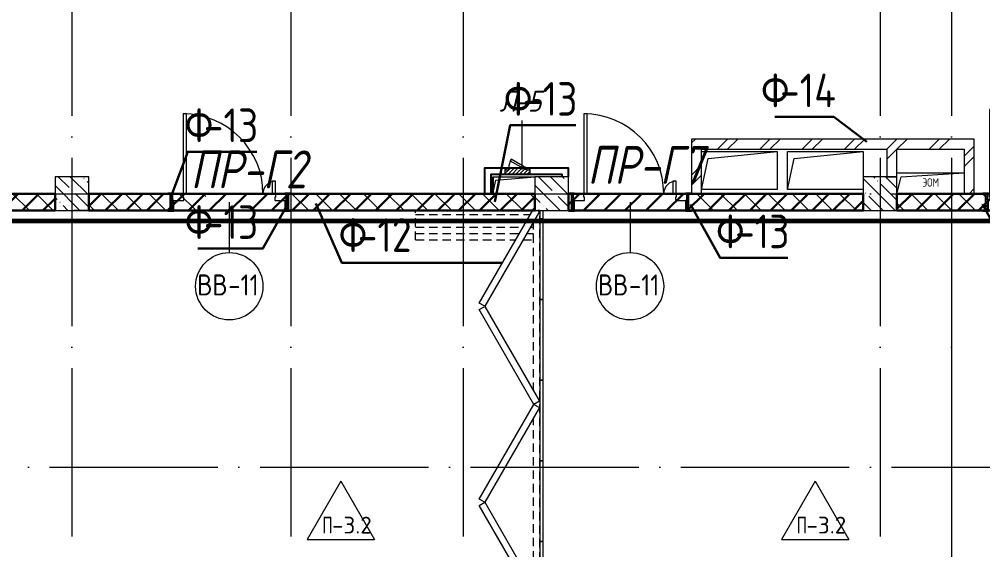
# Model space of a CAD drawing. Header units: millimetres. Extents: x -592259 to 288321, y -552984 to 293768.
# Drawn here: x 110378 to 121823, y -227013 to -220707 of the extents above; entities that cross this region are included whole.
import ezdxf

# ---------------------------------------------------------------- set-up
doc = ezdxf.new("R2010")
doc.units = ezdxf.units.MM
doc.linetypes.add('200_ШТРИХ__ш1_п0_6_', pattern=[160, 100, -60])
doc.linetypes.add('ADSK_Линия сетки', pattern=[2500, 2000, -250, 0, -250])
for name, color, linetype, lineweight in [('0.1) Блок 3 вып', 6, 'Continuous', 30), ('2)Фархверки', 40, 'Continuous', 30), ('2.2)Фарх остаток.', 1, 'Continuous', 30), ('2.3)Фарх 3 выполн.', 160, 'Continuous', 30), ('3.3) Перемычки 3 выполн', 5, 'Continuous', 30), ('4.2) Штук 4 вып', 6, 'Continuous', 60), ('A-DETL-GENF-OTLN', 250, 'Continuous', 5), ('A-DOOR-____-IDEN', 250, 'Continuous', 9), ('A-DOOR-____-MCUT', 250, 'Continuous', 5), ('A-DOOR-____-OTLN', 250, 'Continuous', 5), ('A-DOOR-FRAM-MCUT', 250, 'Continuous', 5), ('A-DOOR-FRAM-OTLN', 250, 'Continuous', 5), ('A-DOOR-GLAZ-MCUT', 250, 'Continuous', 5), ('A-FLOR-____-IDEN', 250, 'Continuous', 9), ('A-FLOR-____-OTLN', 250, 'Continuous', 9), ('A-GENM-____-MCUT', 250, 'Continuous', 25), ('A-GENM-____-OTLN', 250, 'Continuous', 9), ('A-GLAZ-____-OTLN', 250, 'Continuous', 5), ('A-WALL-____-MCUT', 250, 'Continuous', 13), ('A-WALL-____-PATT', 250, 'Continuous', 13), ('I-WALL-____-OTLN', 250, 'Continuous', 9), ('S-COLS-____-MCUT', 250, 'Continuous', 25), ('S-COLS-____-OTLN', 250, 'Continuous', 9), ('S-GRID-____-OTLN', 250, 'Continuous', 9)]:
    doc.layers.add(name, color=color, linetype=linetype, lineweight=lineweight)
doc.styles.add('GOST Common_1', font='', dxfattribs={"width": 0.9, "height": 250})
doc.styles.add('ISOCPEUR', font='isocpeur.ttf', dxfattribs={"width": 0.8, "height": 100})
doc.styles.add('ISOCPEUR_2', font='isocpeur.ttf', dxfattribs={"height": 160})
doc.styles.add('ISOCPEUR_I', font='isocpeui.ttf', dxfattribs={"width": 0.9, "height": 12.5})
doc.styles.add('ISOCPEUR_I_1', font='ГОСТ тип А.ttf', dxfattribs={"height": 2500})
doc.styles.get('GOST Common_1').set_extended_font_data('GOST Common')
pattern_1 = [(45, (28052.9, -258555.93), (-251.4472, 251.4472), []), (45, (28052.9, -258174.93), (-251.4472, 251.4472), [])]
pattern_2 = [(135, (28052.9, -258555.93), (-141.42136, -141.42136), [])]

# ---------------------------------------------------------------- blocks, each defined once
blk = doc.blocks.new('101_Трансформируемая перегородка - 101_Трансформируемая перегородка без двери-38025951-АР1_Маркировочный план 3 этажа секция 2_3')
at = {"layer": 'A-GENM-____-MCUT', "lineweight": 5}
for p, q in [((100, 0), (0, 0)), ((100, -40), (100, 0)), ((100, 0), (100, -40)), ((1058, 0), (100, 0)), ((2017, 0), (1058, 0)), ((1058, 0), (1058, -40)), ((1058, -40), (1058, 0)), ((2975, 0), (2017, 0)), ((2017, 0), (2017, -40)), ((2017, -40), (2017, 0)), ((3933, 0), (2975, 0)), ((2975, 0), (2975, -40)), ((2975, -40), (2975, 0)), ((4892, 0), (3933, 0)), ((3933, 0), (3933, -40)), ((3933, -40), (3933, 0)), ((5850, 0), (4892, 0)), ((4892, 0), (4892, -40)), ((4892, -40), (4892, 0)), ((6808, 0), (5850, 0)), ((5850, 0), (5850, -40)), ((5850, -40), (5850, 0)), ((7767, 0), (6808, 0)), ((6808, 0), (6808, -40)), ((6808, -40), (6808, 0)), ((8725, 0), (7767, 0)), ((7767, 0), (7767, -40)), ((7767, -40), (7767, 0)), ((8725, -40), (8725, 0)), ((8825, 0), (8725, 0)), ((8725, 0), (8725, -40)), ((8825, -40), (8825, 0)), ((0, -40), (100, -40)), ((100, -40), (1058, -40)), ((1058, -40), (2017, -40)), ((2017, -40), (2975, -40)), ((2975, -40), (3933, -40)), ((3933, -40), (4892, -40)), ((4892, -40), (5850, -40)), ((5850, -40), (6808, -40)), ((6808, -40), (7767, -40)), ((7767, -40), (8725, -40)), ((8725, -40), (8825, -40))]:
    blk.add_line(p, q, dxfattribs=at)
blk = doc.blocks.new('Дверь_СКБ_2Ст_Фрамуга2 - Н_ВВ-3_2500x2600h_Учебные помещения_Фрамуга слева-V1-АР1_Маркировочный план 3 этажа секция 2_3')
at = {"layer": 'A-DOOR-____-OTLN'}
h = blk.add_hatch(dxfattribs=at)
h.set_pattern_fill('FP_3', color=256, style=0, pattern_type=2)
h.set_pattern_definition([(135, (1051.41, 164.685), (-14.1421, -14.1421), []), (225, (1051.41, 164.685), (14.1421, -14.1421), [])])
h.paths.add_polyline_path([(1237.5, 100), (1237.5, -100), (1262.5, -100), (1262.5, 100)])
at = {"layer": 'A-DOOR-FRAM-OTLN'}
h = blk.add_hatch(dxfattribs=at)
h.set_pattern_fill('FP_4', color=256, style=0, pattern_type=2)
h.set_pattern_definition([(45, (-1071.384, 164.685), (-14.1421, 14.1421), []), (135, (-1071.384, 164.685), (-14.1421, -14.1421), [])])
h.paths.add_polyline_path([(-1237.5, -100), (-1212.5, -100), (-1212.5, 100), (-1237.5, 100)])
at = {"layer": 'A-DOOR-____-MCUT'}
for p, q in [((-1187.5, 1100), (-1187.5, 100)), ((-1137.5, 1100), (-1187.5, 1100)), ((-1137.5, 100), (-1137.5, 1100)), ((-1187.5, 100), (-1137.5, 100))]:
    blk.add_line(p, q, dxfattribs=at)
at = {"layer": 'A-DOOR-____-OTLN'}
for centre, radius, start, end in [((-1197.5, 100), 500, 360, 30), ((-177.5, 100), 520, 150, 180)]:
    blk.add_arc(centre, radius, start, end, dxfattribs=at)
at = {"layer": 'A-DOOR-FRAM-MCUT'}
for p, q in [((-1197.5, 108), (-1267.5, 108)), ((-1267.5, 108), (-1267.5, 100)), ((-1267.5, 100), (-1197.5, 100)), ((-1212.5, 100), (-1237.5, 100)), ((-1237.5, 100), (-1237.5, -100)), ((-1187.5, 100), (-1212.5, 100)), ((-1212.5, 100), (-1212.5, 20)), ((-1212.5, -100), (-1212.5, 100)), ((-1212.5, 20), (-1177.5, 20)), ((-1197.5, 20), (-1212.5, 20)), ((-1212.5, 20), (-1212.5, -100)), ((-1197.5, 100), (-1197.5, 108)), ((-1197.5, -100), (-1197.5, 20)), ((-1187.5, 60), (-1187.5, 100)), ((-1177.5, 60), (-1187.5, 60)), ((-1177.5, 20), (-1177.5, 60)), ((-187.5, 60), (-197.5, 60)), ((-197.5, 60), (-197.5, 20)), ((-197.5, 20), (-162.5, 20)), ((-187.5, 100), (-187.5, 60)), ((-162.5, 100), (-187.5, 100)), ((-177.5, 108), (-177.5, 100)), ((-107.5, 108), (-177.5, 108)), ((-177.5, 100), (-177.5, 20)), ((-177.5, 12), (-177.5, 20)), ((-107.5, 12), (-177.5, 12)), ((-62.5, 100), (-162.5, 100)), ((-162.5, 20), (-162.5, 100)), ((-162.5, 20), (-162.5, 100)), ((-62.5, 20), (-162.5, 20)), ((-117.5, 108), (-117.5, 100)), ((-47.5, 108), (-117.5, 108)), ((-117.5, 20), (-117.5, 12)), ((-117.5, 12), (-47.5, 12)), ((-107.5, 100), (-107.5, 108)), ((-107.5, 20), (-107.5, 12)), ((-62.5, 100), (-62.5, 20)), ((-47.5, 100), (-47.5, 108)), ((-47.5, 100), (-47.5, 20)), ((-47.5, 100), (1237.5, 100)), ((-47.5, 12), (-47.5, 20)), ((1237.5, 20), (-47.5, 20)), ((1292.5, 108), (1222.5, 108)), ((1222.5, 108), (1222.5, 100)), ((1222.5, 100), (1222.5, 20)), ((1222.5, 100), (1292.5, 100)), ((1237.5, 20), (1222.5, 20)), ((1222.5, 20), (1222.5, -100)), ((1237.5, 100), (1237.5, 20)), ((1262.5, 100), (1237.5, 100)), ((1237.5, 100), (1237.5, -100)), ((1237.5, -100), (1237.5, 20)), ((1262.5, -100), (1262.5, 100)), ((1292.5, 100), (1292.5, 108)), ((-1197.5, -100), (-1267.5, -100)), ((-1267.5, -100), (-1267.5, -108)), ((-1267.5, -108), (-1197.5, -108)), ((-1237.5, -100), (-1212.5, -100)), ((-1212.5, -100), (-1197.5, -100)), ((-1197.5, -108), (-1197.5, -100)), ((1222.5, -100), (1237.5, -100)), ((1292.5, -100), (1222.5, -100)), ((1222.5, -100), (1222.5, -108)), ((1222.5, -108), (1292.5, -108)), ((1237.5, -100), (1262.5, -100)), ((1292.5, -108), (1292.5, -100))]:
    blk.add_line(p, q, dxfattribs=at)
at = {"layer": 'A-DOOR-GLAZ-MCUT'}
for p, q in [((1222.5, 70), (-62.5, 70)), ((1222.5, 50), (-62.5, 50))]:
    blk.add_line(p, q, dxfattribs=at)
blk = doc.blocks.new('Дверь_СКБ_2Ст_Внутренняя1 - Н_ВВ-11_1400x2600h_Фрамуга сверху_ рейлинг_ ручка-42112425-АР1_Маркировочный план 3 этажа секция 2_3')
at = {"layer": 'A-DOOR-____-OTLN'}
h = blk.add_hatch(dxfattribs=at)
h.set_pattern_fill('FP_40', color=256, style=0, pattern_type=2)
h.set_pattern_definition([(135, (1601.41, 164.685), (-14.14214, -14.14214), []), (225, (1601.41, 164.685), (14.14214, -14.14214), [])])
h.paths.add_polyline_path([(687.5, -100), (712.5, -100), (712.5, 100), (687.5, 100), (687.5, -33.4)])
at = {"layer": 'A-DOOR-FRAM-OTLN'}
h = blk.add_hatch(dxfattribs=at)
h.set_pattern_fill('FP_41', color=256, style=0, pattern_type=2)
h.set_pattern_definition([(45, (-521.384, 164.685), (-14.1421, 14.1421), []), (135, (-521.384, 164.685), (-14.1421, -14.1421), [])])
h.paths.add_polyline_path([(-662.5, -100), (-662.5, 100), (-687.5, 100), (-687.5, -100)])
at = {"layer": 'A-DOOR-____-MCUT'}
for p, q in [((-537.5, 1050), (-537.5, 100)), ((-497.5, 1050), (-537.5, 1050)), ((-497.5, 100), (-497.5, 1050)), ((562.5, 250), (522.5, 250)), ((522.5, 250), (522.5, 100)), ((562.5, 100), (562.5, 250)), ((-537.5, 100), (-497.5, 100)), ((522.5, 100), (562.5, 100))]:
    blk.add_line(p, q, dxfattribs=at)
at = {"layer": 'A-DOOR-____-OTLN'}
for centre, radius, start, end in [((-537.5, 100), 950, 0, 90), ((562.5, 100), 150, 90, 180)]:
    blk.add_arc(centre, radius, start, end, dxfattribs=at)
at = {"layer": 'A-DOOR-FRAM-MCUT'}
for p, q in [((-647.5, 108), (-717.5, 108)), ((-717.5, 108), (-717.5, 100)), ((-717.5, 100), (-647.5, 100)), ((-662.5, 100), (-687.5, 100)), ((-687.5, 100), (-687.5, -100)), ((-537.5, 100), (-662.5, 100)), ((-662.5, 100), (-662.5, 20)), ((-662.5, -100), (-662.5, 100)), ((-647.5, 100), (-662.5, 100)), ((-662.5, 100), (-662.5, 99)), ((-662.5, 99), (-647.5, 99)), ((-662.5, 20), (-527.5, 20)), ((-647.5, 20), (-662.5, 20)), ((-662.5, 20), (-662.5, -100)), ((-647.5, 100), (-647.5, 108)), ((-647.5, 99), (-647.5, 100)), ((-647.5, -100), (-647.5, 20)), ((-537.5, 60), (-537.5, 100)), ((-527.5, 60), (-537.5, 60)), ((-527.5, 20), (-527.5, 60)), ((562.5, 60), (552.5, 60)), ((552.5, 60), (552.5, 20)), ((552.5, 20), (687.5, 20)), ((562.5, 100), (562.5, 60)), ((687.5, 100), (562.5, 100)), ((742.5, 108), (672.5, 108)), ((672.5, 108), (672.5, 100)), ((687.5, 100), (672.5, 100)), ((672.5, 100), (672.5, 99)), ((672.5, 100), (742.5, 100)), ((672.5, 99), (687.5, 99)), ((687.5, 20), (672.5, 20)), ((672.5, 20), (672.5, -100)), ((687.5, 20), (687.5, 100)), ((712.5, 100), (687.5, 100)), ((687.5, 100), (687.5, -100)), ((687.5, 99), (687.5, 100)), ((687.5, -100), (687.5, 20)), ((712.5, -100), (712.5, 100)), ((742.5, 100), (742.5, 108)), ((-647.5, -100), (-717.5, -100)), ((-717.5, -100), (-717.5, -108)), ((-717.5, -108), (-647.5, -108)), ((-687.5, -100), (-662.5, -100)), ((-662.5, -100), (-647.5, -100)), ((-647.5, -108), (-647.5, -100)), ((672.5, -100), (687.5, -100)), ((742.5, -100), (672.5, -100)), ((672.5, -100), (672.5, -108)), ((672.5, -108), (742.5, -108)), ((687.5, -100), (712.5, -100)), ((742.5, -108), (742.5, -100))]:
    blk.add_line(p, q, dxfattribs=at)
blk = doc.blocks.new('BSC_Колонна _Прямоугольная - 400x400-V137-АР1_Маркировочный план 3 этажа секция 2_3')
at = {"layer": 'S-COLS-____-OTLN', "lineweight": 5}
h = blk.add_hatch(dxfattribs=at)
h.set_pattern_fill('FP_113', color=256, style=0, pattern_type=2)
h.set_pattern_definition([(135, (-88650, -35775), (-142.5612, -142.5612), []), (135, (-88507.44, -35775), (-142.5612, -142.5612), [252.016, -50.403, 3.353, -47.05])])
h.paths.add_polyline_path([(-100, -200), (200, -200), (200, 200), (-200, 200), (-200, -200), (-140, -200)])
at = {"layer": 'S-COLS-____-MCUT', "lineweight": 5}
for p, q in [((200, 200), (-200, 200)), ((-200, 200), (-200, -200)), ((200, 8), (200, 200)), ((200, -200), (200, 0)), ((-200, -200), (200, -200))]:
    blk.add_line(p, q, dxfattribs=at)
blk = doc.blocks.new('BSC_Колонна _Прямоугольная - 400x400-V143-АР1_Маркировочный план 3 этажа секция 2_3')
at = {"layer": 'S-COLS-____-OTLN', "lineweight": 5}
h = blk.add_hatch(dxfattribs=at)
h.set_pattern_fill('FP_121', color=256, style=0, pattern_type=2)
h.set_pattern_definition([(135, (-82950, -35775), (-142.5612, -142.5612), []), (135, (-82807.44, -35775), (-142.5612, -142.5612), [252.016, -50.403, 3.353, -47.05])])
h.paths.add_polyline_path([(200, -200), (200, 200), (-200, 200), (-200, -200), (200, -200)])
at = {"layer": 'S-COLS-____-MCUT', "lineweight": 5}
for p, q in [((200, 200), (-200, 200)), ((-200, 200), (-200, -200)), ((200, -200), (200, 200)), ((-200, -200), (200, -200))]:
    blk.add_line(p, q, dxfattribs=at)
blk = doc.blocks.new('_Wn_-As_OpeningMEP_floor__Rectangular - _Wn_-As_OpeningMEP_floor__Rectangular-32466847-АР1_Маркировочный план 3 этажа секция 2_3')
at = {"layer": 'A-DETL-GENF-OTLN', "lineweight": 5}
for p, q in [((-212, 112), (250, 150)), ((-250, -50), (-212, 112))]:
    blk.add_line(p, q, dxfattribs=at)
blk = doc.blocks.new('_Wn_-As_OpeningMEP_floor__Rectangular - _Wn_-As_OpeningMEP_floor__Rectangular-32466824-АР1_Маркировочный план 3 этажа секция 2_3')
at = {"layer": 'A-DETL-GENF-OTLN', "lineweight": 5}
for p, q in [((-370, 195), (450, 275)), ((-450, -175), (-370, 195))]:
    blk.add_line(p, q, dxfattribs=at)
blk = doc.blocks.new('_Wn_-As_OpeningMEP_floor__Rectangular - _Wn_-As_OpeningMEP_floor__Rectangular-V144-АР1_Маркировочный план 3 этажа секция 2_3')
at = {"layer": 'A-DETL-GENF-OTLN', "lineweight": 5}
for p, q in [((-370, 195), (450, 275)), ((-450, -175), (-370, 195))]:
    blk.add_line(p, q, dxfattribs=at)
blk = doc.blocks.new('_Wn_-As_OpeningMEP_floor__Rectangular - _Wn_-As_OpeningMEP_floor__Rectangular-32476413-АР1_Маркировочный план 3 этажа секция 2_3')
at = {"layer": 'A-DETL-GENF-OTLN', "lineweight": 5}
for p, q in [((-400, -75), (-350, 125)), ((-350, 125), (400, 175))]:
    blk.add_line(p, q, dxfattribs=at)
blk = doc.blocks.new('DOR__перегородка__Прямоугольная - Вн_ДПГ_8950х3880h-39336509-АР1_Маркировочный план 3 этажа секция 2_3')
at = {"layer": 'A-DOOR-____-OTLN', "linetype": '200_ШТРИХ__ш1_п0_6_'}
for p, q in [((775, 1474), (1124, 1474)), ((775, 1474), (775, 285)), ((850, 1474), (850, 242)), ((925, 1474), (925, 199)), ((1000, 1474), (1000, 155)), ((1075, 1474), (1075, 112)), ((775, 199), (775, 75)), ((850, 156), (850, 75)), ((-7200, 75), (-7200, 0)), ((-7200, 75), (-5994, 75)), ((-7200, 0), (1124, 0)), ((-5844, 75), (-5823, 75)), ((-5673, 75), (-3667, 75)), ((-3517, 75), (-3496, 75)), ((-3346, 75), (-1341, 75)), ((-1191, 75), (-1170, 75)), ((-1020, 75), (990, 75)), ((925, 112), (925, 75))]:
    blk.add_line(p, q, dxfattribs=at)
at = {"layer": 'A-DOOR-FRAM-MCUT'}
for p, q in [((-8160, 69), (-7034, 719)), ((-7034, 719), (-6996, 654)), ((-6996, 654), (-6959, 719)), ((-6959, 719), (-5833, 69)), ((-5833, 69), (-4707, 719)), ((-4707, 719), (-4670, 654)), ((-4670, 654), (-4632, 719)), ((-4632, 719), (-3507, 69)), ((-3507, 69), (-2381, 719)), ((-2381, 719), (-2343, 654)), ((-2343, 654), (-2306, 719)), ((-2306, 719), (-1180, 69)), ((-1180, 69), (-54, 719)), ((-54, 719), (-17, 654)), ((-13, 654), (24, 719)), ((24, 719), (1150, 69)), ((-6996, 654), (-8122, 4)), ((-5871, 4), (-6996, 654)), ((-4670, 654), (-5796, 4)), ((-3544, 4), (-4670, 654)), ((-2343, 654), (-3469, 4)), ((-1218, 4), (-2343, 654)), ((-17, 654), (-1143, 4)), ((1112, 4), (-13, 654)), ((-8122, 4), (-8160, 69)), ((-5833, 69), (-5871, 4)), ((-5796, 4), (-5833, 69)), ((-3507, 69), (-3544, 4)), ((-3469, 4), (-3507, 69)), ((-1180, 69), (-1218, 4)), ((-1143, 4), (-1180, 69)), ((1124, 24), (1112, 4)), ((1150, 69), (1143, 57))]:
    blk.add_line(p, q, dxfattribs=at)
blk = doc.blocks.new('ASML_АР_Отделка Люка - ВО Отделка люков_Грунтовка 0_Шпатлевка 0_Окраска 0_0-42467640-АР1_Маркировочный план 3 этажа секция 2_3')
at = {"layer": 'A-GENM-____-MCUT', "lineweight": 5}
for p, q in [((-140, 3), (-150, 3)), ((-150, 3), (-150, 0)), ((65, 3), (-105, 3)), ((150, 3), (140, 3)), ((150, 0), (150, 3)), ((-150, 0), (-140, 0)), ((-105, 0), (70, 0)), ((103, 0), (105, 0)), ((140, 0), (150, 0))]:
    blk.add_line(p, q, dxfattribs=at)
blk = doc.blocks.new('AAR_СКБ_Марка_Перекрытия - Марка пола-17325028-АР1_Маркировочный план 3 этажа секция 2_3')
at = {"layer": 'A-FLOR-____-IDEN'}
for p, q in [((0, 6.93), (-4, 0)), ((0, 6.93), (4, 0)), ((-4, 0), (4, 0))]:
    blk.add_line(p, q, dxfattribs=at)
blk = doc.blocks.new('ADSK_Марка_Дверь - Типоразмер_ADSK_Марка-30565456-АР1_Маркировочный план 3 этажа секция 2_3')
at = {"layer": 'A-DOOR-____-IDEN'}
blk.add_circle((0, 0), 4, dxfattribs=at)

msp = doc.modelspace()

# ---------------------------------------------------------------- hatches: boundary and pattern name
at = {"layer": '0.1) Блок 3 вып'}
h = msp.add_hatch(dxfattribs=at)
h.set_pattern_fill('ANSI31', color=256, scale=55)
h.paths.add_polyline_path([(124952.9057, -222980.9286), (129212.9057, -222980.9286), (129212.9057, -222780.9286), (124952.9057, -222780.9286)])
h.paths.add_polyline_path([(120802.9057, -222780.9286), (124552.9057, -222780.9286), (124552.9057, -222980.9286), (120802.9057, -222980.9286)])
h.paths.add_polyline_path([(116902.9057, -222780.9286), (120402.9057, -222780.9286), (120402.9057, -222980.9286), (116902.9057, -222980.9286)])
h.paths.add_polyline_path([(111202.9057, -222780.9286), (116502.9057, -222780.9286), (116502.9057, -222980.9286), (111202.9057, -222980.9286)])
h.paths.add_polyline_path([(108352.9057, -222780.9286), (110802.9057, -222780.9286), (110802.9057, -222980.9286), (108352.9057, -222980.9286)])
h.paths.add_polyline_path([(103052.9057, -222780.9286), (107952.9057, -222780.9286), (107952.9057, -222980.9286), (103052.9057, -222980.9286)])
at = {"layer": 'A-DOOR-____-OTLN'}
h = msp.add_hatch(dxfattribs=at)
h.set_pattern_fill('FP_144', color=256, style=0, pattern_type=2)
h.set_pattern_definition([(45, (116297.48, -222525.93), (-22.6274, 22.6274), [])])
h.paths.add_polyline_path([(116147.4793, -222550.9286), (116447.4793, -222550.9286), (116447.4793, -222475.9286), (116437.4793, -222475.9286), (116437.4793, -222495.9286), (116402.4793, -222495.9286), (116402.4793, -222475.9286), (116392.4793, -222493.2491), (116362.4793, -222475.9286), (116192.4793, -222475.9286), (116192.4793, -222495.9286), (116157.4793, -222495.9286), (116157.4793, -222475.9286), (116147.4793, -222475.9286), (116147.4793, -222478.9286)])
at = {"layer": 'A-WALL-____-PATT', "lineweight": 15}
h = msp.add_hatch(dxfattribs=at)
h.set_pattern_fill('FP_2', color=256, style=0, pattern_type=2)
h.set_pattern_definition(pattern_1)
h.paths.add_polyline_path([(118392.9057, -222250.9056), (121602.9057, -222250.9056), (121602.9057, -222130.9056), (118362.9063, -222130.9056), (118362.9063, -222250.9056), (118385.6776, -222250.9056)])
h = msp.add_hatch(dxfattribs=at)
h.set_pattern_fill('FP_2', color=256, style=0, pattern_type=2)
h.set_pattern_definition(pattern_1)
h.paths.add_polyline_path([(121722.9057, -222780.9286), (121722.9057, -222130.9056), (121602.9057, -222130.9883), (121602.9057, -222780.9286)])
h = msp.add_hatch(dxfattribs=at)
h.set_pattern_fill('FP_2', color=256, style=0, pattern_type=2)
h.set_pattern_definition(pattern_1)
h.paths.add_polyline_path([(118362.9063, -222780.9286), (118482.9057, -222780.9286), (118482.9057, -222250.9056), (118362.9063, -222250.9056), (118362.9063, -222772.9286)])
h = msp.add_hatch(dxfattribs=at)
h.set_pattern_fill('FP_2', color=256, style=0, pattern_type=2)
h.set_pattern_definition(pattern_1)
h.paths.add_polyline_path([(120682.9057, -222580.9286), (120802.9057, -222580.9286), (120802.9057, -222250.9056), (120682.9057, -222250.9056), (120682.9057, -222530.9286)])
h = msp.add_hatch(dxfattribs=at)
h.set_pattern_fill('FP_1', color=256, style=0, pattern_type=2)
h.set_pattern_definition([(135, (26712.9, -258555.93), (-141.42136, -141.42136), [])])
h.paths.add_polyline_path([(112282.9057, -222980.9286), (112592.9057, -222980.9286), (112592.9057, -222780.9286), (112232.9057, -222780.9286), (112232.9104, -222980.9286), (112262.9057, -222980.9286)])
h.paths.add_polyline_path([(110832.9057, -222980.9286), (110832.9057, -222780.9286), (108352.9057, -222780.9903), (108352.9057, -222980.9286), (110802.9057, -222980.9286)])
h = msp.add_hatch(dxfattribs=at)
h.set_pattern_fill('FP_1', color=256, style=0, pattern_type=2)
h.set_pattern_definition(pattern_2)
h.paths.add_polyline_path([(113622.9057, -222980.9286), (113932.9057, -222980.9286), (113932.9057, -222780.9286), (113572.9057, -222780.9286), (113572.9104, -222980.9286), (113602.9057, -222980.9286)])
h.paths.add_polyline_path([(112172.9057, -222980.9286), (112172.9057, -222780.9286), (111202.9057, -222780.9903), (111202.9057, -222980.9286), (112142.9057, -222980.9286)])
h = msp.add_hatch(dxfattribs=at)
h.set_pattern_fill('FP_1', color=256, style=0, pattern_type=2)
h.set_pattern_definition(pattern_2)
h.paths.add_polyline_path([(113602.9057, -222980.9286), (116476.3316, -222980.9286), (116491.433, -222954.7795), (116502.9057, -222961.4052), (116502.9057, -222780.9286), (113602.9057, -222780.9286), (113602.9057, -222954.7795)])
h = msp.add_hatch(dxfattribs=at)
h.set_pattern_fill('FP_1', color=256, style=0, pattern_type=2)
h.set_pattern_definition(pattern_2)
h.paths.add_polyline_path([(119540.5281, -222980.9286), (120402.9057, -222980.9286), (120402.9057, -222780.9286), (118332.9063, -222780.9286), (118332.9063, -222980.9286), (119423.7539, -222980.9286)])
h.paths.add_polyline_path([(116932.9063, -222980.9286), (116932.9063, -222780.9286), (116902.9063, -222780.9325), (116902.9063, -222980.9286), (116912.9063, -222980.9286)])
h = msp.add_hatch(dxfattribs=at)
h.set_pattern_fill('FP_1', color=256, style=0, pattern_type=2)
h.set_pattern_definition(pattern_2)
h.paths.add_polyline_path([(120805.0582, -222980.9286), (121852.9057, -222980.9286), (121852.9057, -222780.9286), (120802.9057, -222780.9286), (120802.9057, -222980.9286)])
h.paths.add_polyline_path([(124352.9057, -222980.9286), (124552.9057, -222980.9286), (124552.9057, -222780.9286), (124352.9057, -222780.9286), (124352.9057, -222914.3094)])
at = {"layer": 'S-COLS-____-OTLN', "lineweight": 5}
h = msp.add_hatch(dxfattribs=at)
h.set_pattern_fill('FP_19', color=256, style=0, pattern_type=2)
h.set_pattern_definition([(135, (28052.9, -258555.93), (-142.5612, -142.5612), []), (135, (28195.47, -258555.93), (-142.5612, -142.5612), [252.016, -50.403, 3.353, -47.05])])
h.paths.add_polyline_path([(120402.9057, -222980.9286), (120802.9057, -222980.9286), (120802.9057, -222580.9286), (120402.9057, -222580.9286), (120402.9057, -222914.3094)])

# ---------------------------------------------------------------- linework, layer by layer
msp.add_line((116002.9057, -222580.9286), (116002.9057, -222780.9286))
for points in [[(116902.9057, -222580.9286), (116902.9057, -222475.9286), (115904.145, -222475.9286), (115904.145, -222780.9286)], [(116827.9057, -222580.9286), (116827.9057, -222550.9286), (115979.145, -222550.9286), (115979.145, -222780.9286)]]:
    msp.add_lwpolyline(points)
at = {"layer": '0.1) Блок 3 вып'}
for points in [[(108352.9057, -222780.9286), (110802.9057, -222780.9286), (110802.9057, -222980.9286), (108352.9057, -222980.9286)], [(111202.9057, -222780.9286), (116502.9057, -222780.9286), (116502.9057, -222980.9286), (111202.9057, -222980.9286)], [(112172.9057, -222780.9286), (113572.9057, -222780.9286), (113572.9057, -222980.9286), (112172.9057, -222980.9286)], [(116902.9057, -222780.9286), (120402.9057, -222780.9286), (120402.9057, -222980.9286), (116902.9057, -222980.9286)], [(120802.9057, -222780.9286), (124552.9057, -222780.9286), (124552.9057, -222980.9286), (120802.9057, -222980.9286)]]:
    msp.add_lwpolyline(points, close=True, dxfattribs=at)
at = {"layer": '2.2)Фарх остаток.'}
for points in [[(120444.4063, -222163.4417), (120052.3079, -221867.5183), (119352.3079, -221867.5183)], [(116025.3409, -222877.0698), (116208.6905, -221968.0886), (116290.1307, -221968.0886), (116990.1307, -221968.0886)]]:
    msp.add_lwpolyline(points, dxfattribs=at)
at = {"layer": '2.3)Фарх 3 выполн.'}
for points in [[(112180.4446, -222810.8926), (112378.9762, -222281.4749), (112498.0952, -222281.4749), (113198.0952, -222281.4749)], [(113563.5484, -222910.1584), (113272.3686, -223432.9584), (113198.0952, -223432.9584), (112498.0952, -223432.9584)], [(113899.8517, -222895.6631), (114207.8236, -223602.4834), (116118.1215, -223602.4834)], [(118352.1484, -222910.2562), (118702.3824, -223543.6958), (118809.3983, -223543.6958), (119509.3983, -223543.6958)], [(121819.0305, -222905.3918), (122169.2645, -223543.6958), (122281.1447, -223543.6958), (122981.1447, -223543.6958)]]:
    msp.add_lwpolyline(points, dxfattribs=at)
at = {"layer": '4.2) Штук 4 вып'}
msp.add_lwpolyline([(103365.2612, -223103.235), (129025.4057, -223103.235), (129025.4057, -231930.9286), (103365.2612, -231930.9286)], close=True, dxfattribs=at)
at = {"layer": 'A-DETL-GENF-OTLN', "lineweight": 5}
for p, q in [((116447.4793, -222475.9286), (116147.4793, -222475.9286)), ((116147.4793, -222475.9286), (116147.4793, -222550.9286)), ((116447.4793, -222550.9286), (116447.4793, -222475.9286)), ((116147.4793, -222550.9286), (116447.4793, -222550.9286))]:
    msp.add_line(p, q, dxfattribs=at)
at = {"layer": 'A-DOOR-____-IDEN'}
for p, q in [((116352.9057, -222494.0482), (116352.9057, -221911.7729)), ((112872.9057, -222880.9286), (112872.9057, -223480.9286)), ((117632.9063, -222880.9286), (117632.9063, -223480.9286))]:
    msp.add_line(p, q, dxfattribs=at)
at = {"layer": 'A-DOOR-____-MCUT', "lineweight": 5}
for p, q in [((116220.6139, -222370.9286), (116210.6139, -222388.2491)), ((116402.4793, -222475.9286), (116220.6139, -222370.9286)), ((116192.4793, -222475.9286), (116157.4793, -222475.9286)), ((116157.4793, -222475.9286), (116157.4793, -222495.9286)), ((116192.4793, -222495.9286), (116192.4793, -222475.9286)), ((116210.6139, -222388.2491), (116392.4793, -222493.2491)), ((116392.4793, -222493.2491), (116402.4793, -222475.9286)), ((116437.4793, -222475.9286), (116402.4793, -222475.9286)), ((116402.4793, -222475.9286), (116402.4793, -222495.9286)), ((116437.4793, -222495.9286), (116437.4793, -222475.9286)), ((116157.4793, -222495.9286), (116192.4793, -222495.9286)), ((116402.4793, -222495.9286), (116437.4793, -222495.9286))]:
    msp.add_line(p, q, dxfattribs=at)
msp.add_arc((116402.4793, -222475.9286), 210, 150, 180, dxfattribs=at)
at = {"layer": 'A-DOOR-____-OTLN'}
msp.add_line((116402.4793, -222475.9286), (116220.6139, -222370.9286), dxfattribs=at)
at = {"layer": 'A-FLOR-____-OTLN', "lineweight": 5}
for p, q in [((118482.9063, -222280.9286), (119382.9057, -222280.9286)), ((119382.9057, -222280.9286), (119382.9057, -222730.9286)), ((119502.9057, -222730.9286), (119502.9057, -222280.9286)), ((119502.9057, -222280.9286), (120402.9057, -222280.9286)), ((120402.9057, -222280.9286), (120402.9057, -222580.9286)), ((116002.9057, -222580.9286), (116502.9057, -222580.9286)), ((120802.9057, -222530.9286), (121602.9057, -222530.9286)), ((113382.9057, -222780.9286), (112362.9057, -222780.9286)), ((112362.9057, -222780.9286), (113382.9057, -222780.9286)), ((118142.9063, -222780.9286), (117122.9063, -222780.9286)), ((117122.9063, -222780.9286), (118142.9063, -222780.9286)), ((119382.9057, -222730.9286), (118482.9063, -222730.9286)), ((120402.9057, -222730.9286), (119502.9057, -222730.9286)), ((112142.9057, -222980.9883), (111027.9057, -222980.9883)), ((116476.2971, -222980.9883), (113602.9057, -222980.9883)), ((116562.9057, -222980.9883), (116536.8151, -222980.9883)), ((121452.9061, -222980.9286), (121452.9061, -232130.9286))]:
    msp.add_line(p, q, dxfattribs=at)
at = {"layer": 'A-WALL-____-MCUT', "color": 7, "lineweight": 15}
for p, q in [((121722.9057, -222130.9056), (118362.9063, -222130.9056)), ((118362.9063, -222130.9056), (118362.9063, -222772.9286)), ((121722.9057, -222780.9286), (121722.9057, -222130.9056)), ((118482.9063, -222250.9056), (120682.9057, -222250.9056)), ((118482.9063, -222780.9286), (118482.9063, -222250.9056)), ((120682.9057, -222250.9056), (120682.9057, -222580.9286)), ((120802.9057, -222250.9056), (121602.9057, -222250.9056)), ((120802.9057, -222580.9286), (120802.9057, -222250.9056)), ((121602.9057, -222250.9056), (121602.9057, -222780.9286)), ((120682.9057, -222580.9286), (120802.9057, -222580.9286)), ((110802.9057, -222780.9286), (108352.9057, -222780.9286)), ((111752.9057, -222780.9286), (111202.9057, -222780.9286)), ((112142.9057, -222780.9286), (111872.9057, -222780.9286)), ((116502.9057, -222780.9286), (113602.9057, -222780.9286)), ((116502.9057, -222780.9286), (116002.9057, -222780.9286)), ((120402.9057, -222780.9286), (118482.9063, -222780.9286)), ((121602.9057, -222780.9286), (120802.9057, -222780.9286)), ((120802.9057, -222780.9286), (120802.9057, -222980.9286)), ((121822.9057, -222780.9286), (121722.9057, -222780.9286)), ((108352.9057, -222980.9286), (110802.9057, -222980.9286)), ((111202.9057, -222980.9286), (112142.9057, -222980.9286)), ((113602.9057, -222980.9286), (116502.9057, -222980.9286)), ((118362.9063, -222980.9286), (120402.9057, -222980.9286)), ((120802.9057, -222980.9286), (121822.9057, -222980.9286))]:
    msp.add_line(p, q, dxfattribs=at)
at = {"layer": 'A-WALL-____-MCUT', "lineweight": 15}
for p, q in [((111752.9057, -222780.9286), (111872.9057, -222780.9286)), ((118362.9063, -222780.9286), (118482.9063, -222780.9286)), ((120402.9057, -222980.9286), (120402.9057, -222780.9286)), ((121602.9057, -222780.9286), (121722.9057, -222780.9286))]:
    msp.add_line(p, q, dxfattribs=at)
at = {"layer": 'I-WALL-____-OTLN', "lineweight": 15}
for p, q in [((113532.9057, -222980.9286), (112212.9057, -222980.9286)), ((118292.9063, -222980.9286), (116972.9063, -222980.9286))]:
    msp.add_line(p, q, dxfattribs=at)
at = {"layer": 'S-COLS-____-MCUT', "lineweight": 5}
for p, q in [((120802.9057, -222580.9286), (120402.9057, -222580.9286)), ((120402.9057, -222580.9286), (120402.9057, -222780.9286)), ((120802.9057, -222980.9286), (120802.9057, -222580.9286)), ((120402.9057, -222980.9286), (120802.9057, -222980.9286))]:
    msp.add_line(p, q, dxfattribs=at)
at = {"layer": 'S-COLS-____-OTLN', "lineweight": 5}
msp.add_line((120402.9057, -222780.9286), (120402.9057, -222980.9286), dxfattribs=at)
at = {"layer": 'S-GRID-____-OTLN', "linetype": 'ADSK_Линия сетки'}
for p, q in [((111002.9057, -197353.9241), (111002.9057, -262294.7685)), ((113602.9057, -197353.9241), (113602.9057, -262294.7685)), ((115652.9057, -197353.9241), (115652.9057, -262294.7685)), ((120602.9057, -197353.9241), (120602.9057, -262294.7685)), ((121452.9057, -197353.9241), (121452.9057, -262294.7685)), ((93236.8325, -222780.9286), (181888.5828, -222780.9286)), ((93236.8325, -226030.9286), (181748.3453, -226030.9286))]:
    msp.add_line(p, q, dxfattribs=at)

# ---------------------------------------------------------------- block references
at = {"layer": 'A-DOOR-____-IDEN', "xscale": 99.99999999999993, "yscale": 99.99999999999993, "zscale": 99.99999999999993}
for p in [(112872.9057, -223880.9286), (117632.9063, -223880.9286)]:
    msp.add_blockref('ADSK_Марка_Дверь - Типоразмер_ADSK_Марка-30565456-АР1_Маркировочный план 3 этажа секция 2_3', p, dxfattribs=at)
at = {"layer": 'A-DOOR-____-OTLN'}
for name, p in [('Дверь_СКБ_2Ст_Фрамуга2 - Н_ВВ-3_2500x2600h_Учебные помещения_Фрамуга слева-V1-АР1_Маркировочный план 3 этажа секция 2_3', (123090.4057, -222880.9286)), ('Дверь_СКБ_2Ст_Внутренняя1 - Н_ВВ-11_1400x2600h_Фрамуга сверху_ рейлинг_ ручка-42112425-АР1_Маркировочный план 3 этажа секция 2_3', (112860.4057, -222880.9286)), ('Дверь_СКБ_2Ст_Внутренняя1 - Н_ВВ-11_1400x2600h_Фрамуга сверху_ рейлинг_ ручка-42112425-АР1_Маркировочный план 3 этажа секция 2_3', (117620.4063, -222880.9286))]:
    msp.add_blockref(name, p, dxfattribs=at)
at = {"layer": 'A-DOOR-____-OTLN', "rotation": 90.00000000000024}
msp.add_blockref('DOR__перегородка__Прямоугольная - Вн_ДПГ_8950х3880h-39336509-АР1_Маркировочный план 3 этажа секция 2_3', (116560.3992, -224104.7795), dxfattribs=at)
at = {"layer": 'A-FLOR-____-IDEN', "xscale": 99.99999999999993, "yscale": 99.99999999999993, "zscale": 99.99999999999993}
for p in [(114198.3273, -226891.424), (119834.3031, -226891.424)]:
    msp.add_blockref('AAR_СКБ_Марка_Перекрытия - Марка пола-17325028-АР1_Маркировочный план 3 этажа секция 2_3', p, dxfattribs=at)
at = {"layer": 'A-GENM-____-OTLN', "lineweight": 5}
msp.add_blockref('ASML_АР_Отделка Люка - ВО Отделка люков_Грунтовка 0_Шпатлевка 0_Окраска 0_0-42467640-АР1_Маркировочный план 3 этажа секция 2_3', (116297.4793, -222478.9286), dxfattribs=at)
at = {"layer": 'A-GENM-____-OTLN', "lineweight": 5, "rotation": 269.9999999999999}
msp.add_blockref('101_Трансформируемая перегородка - 101_Трансформируемая перегородка без двери-38025951-АР1_Маркировочный план 3 этажа секция 2_3', (116602.9057, -222980.9286), dxfattribs=at)
at = {"layer": 'A-GLAZ-____-OTLN'}
for name, p in [('_Wn_-As_OpeningMEP_floor__Rectangular - _Wn_-As_OpeningMEP_floor__Rectangular-V144-АР1_Маркировочный план 3 этажа секция 2_3', (118932.9057, -222555.9286)), ('_Wn_-As_OpeningMEP_floor__Rectangular - _Wn_-As_OpeningMEP_floor__Rectangular-32466824-АР1_Маркировочный план 3 этажа секция 2_3', (119952.9057, -222555.9286)), ('_Wn_-As_OpeningMEP_floor__Rectangular - _Wn_-As_OpeningMEP_floor__Rectangular-32466847-АР1_Маркировочный план 3 этажа секция 2_3', (116252.9057, -222730.9286)), ('_Wn_-As_OpeningMEP_floor__Rectangular - _Wn_-As_OpeningMEP_floor__Rectangular-32476413-АР1_Маркировочный план 3 этажа секция 2_3', (121202.9057, -222705.9286))]:
    msp.add_blockref(name, p, dxfattribs=at)
at = {"layer": 'S-COLS-____-OTLN', "lineweight": 5}
for name, p in [('BSC_Колонна _Прямоугольная - 400x400-V143-АР1_Маркировочный план 3 этажа секция 2_3', (111002.9057, -222780.9286)), ('BSC_Колонна _Прямоугольная - 400x400-V137-АР1_Маркировочный план 3 этажа секция 2_3', (116702.9057, -222780.9286))]:
    msp.add_blockref(name, p, dxfattribs=at)

# ---------------------------------------------------------------- texts
at = {"layer": '2)Фархверки', "insert": (121106.1268, -222596.9732), "char_height": 100, "width": 250.1265, "attachment_point": 1, "style": 'ISOCPEUR'}
msp.add_mtext('ЭОМ', dxfattribs=at)
at = {"layer": '2.2)Фарх остаток.', "char_height": 400, "attachment_point": 1, "style": 'GOST Common_1'}
for s, insert, width in [('\\fGOST Common|b0|i0|c204|p34|;\\W.9;Ф', (116135.6068, -221454.0595), 274.177125), ('-13', (116361.8256, -221454.0595), 526.708687), ('\\fGOST Common|b0|i0|c204|p34|;\\W.9;Ф', (119188.7841, -221353.4892), 274.177125), ('-14', (119415.0028, -221353.4892), 548.35425)]:
    msp.add_mtext(s, dxfattribs=dict(at, insert=insert, width=width))
at = {"layer": '2.3)Фарх 3 выполн.', "char_height": 400, "attachment_point": 1, "style": 'GOST Common_1'}
for s, insert, width in [('\\fGOST Common|b0|i0|c204|p34|;\\W.9;Ф', (112343.5714, -221767.4457), 274.177125), ('-13', (112569.7902, -221767.4457), 526.708687), ('\\fGOST Common|b0|i0|c204|p34|;\\W.9;Ф', (112343.5714, -222918.9293), 274.177125), ('-13', (112569.7902, -222918.9293), 526.708687), ('\\fGOST Common|b0|i0|c204|p34|;\\W.9;Ф', (118654.8745, -223029.6667), 274.177125), ('-13', (118881.0933, -223029.6667), 526.708687), ('\\fGOST Common|b0|i0|c204|p34|;\\W.9;Ф', (114172.5132, -223072.9585), 274.177125), ('-12', (114398.732, -223072.9585), 526.708687)]:
    msp.add_mtext(s, dxfattribs=dict(at, insert=insert, width=width))
at = {"layer": '3.3) Перемычки 3 выполн', "char_height": 450, "width": 141.097, "attachment_point": 1, "style": 'ISOCPEUR_I_1'}
for s, insert in [('{\\fISOCPEUR|b0|i1|c204|p34;\\W0.8;ПР-Г7}', (117128.1756, -222213.8623)), ('{\\fISOCPEUR|b0|i1|c204|p34;\\W0.8;ПР-Г2}', (112414.8307, -222266.7942))]:
    msp.add_mtext(s, dxfattribs=dict(at, insert=insert))
at = {"layer": 'A-DOOR-____-IDEN', "char_height": 250, "attachment_point": 1}
for s, insert, width, style in [('\\fISOCPEUR|b0|i1|c204|p34|;\\W.9;Л', (116082.0773, -221555.4188), 223.670812, 'ISOCPEUR_I'), ('-5', (116266.6242, -221555.4188), 404.0505, 'ISOCPEUR_I'), ('ВВ', (112491.2983, -223740.478), 447.341625, 'GOST Common_1'), ('-11', (112860.3921, -223740.478), 468.987187, 'GOST Common_1'), ('ВВ', (117251.2989, -223740.478), 447.341625, 'GOST Common_1'), ('-11', (117620.3927, -223740.478), 468.987187, 'GOST Common_1')]:
    msp.add_mtext(s, dxfattribs=dict(at, insert=insert, width=width, style=style))
at = {"layer": 'A-FLOR-____-IDEN', "char_height": 200, "attachment_point": 1, "style": 'ISOCPEUR_2'}
for s, insert, width in [('\\fISOCPEUR|b0|i0|c204|p34|;\\W.7;П', (113976.9924, -226620.0382), 140.295312), ('-3.2', (114092.7476, -226620.0382), 420.885937), ('\\fISOCPEUR|b0|i0|c204|p34|;\\W.7;П', (119612.9681, -226620.0382), 140.295312), ('-3.2', (119728.7234, -226620.0382), 420.885937)]:
    msp.add_mtext(s, dxfattribs=dict(at, insert=insert, width=width))

doc.saveas('drawing.dxf')
